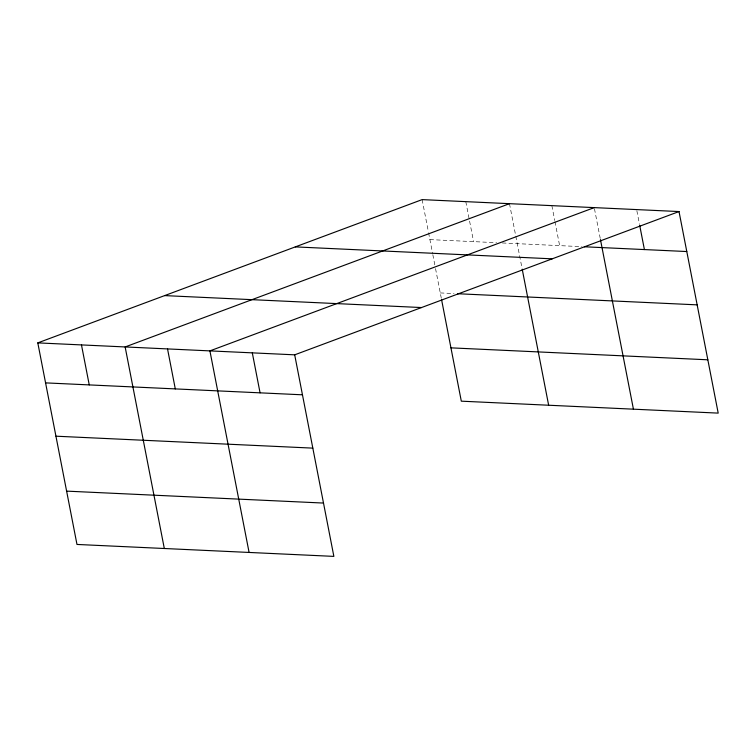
<?xml version="1.0" encoding="UTF-8"?>
<svg xmlns="http://www.w3.org/2000/svg" width="756" height="756" viewBox="0 0 756 756"><rect width="100%" height="100%" fill="white"/><g stroke="black" fill="none" stroke-linecap="round" stroke-linejoin="round"><path stroke-width="0.57" stroke-dasharray="3.78 2.83" d="M429.899 239.605L496.56 242.695M502.305 242.969L582.007 246.673M440.266 292.922L454.063 293.564M636.854 210.726L639.519 224.438M594.471 208.76L600.462 239.605M551.861 205.651L554.743 220.497M554.97 221.64L559.629 245.634M509.478 203.676L521.98 268.002M465.8 201.644L473.577 241.627M422.131 199.612L428.35 231.601M428.567 232.744L432.612 253.506M432.829 254.668L435.314 267.416M435.532 268.578L441.381 298.639"/><path stroke-width="1.13" d="M37.8 342.884L294.689 354.829L333.868 556.388L76.98 544.443L37.8 342.884L422.131 199.612L679.02 211.557L718.2 413.116L461.311 401.171L441.599 299.782M509.478 203.676L125.146 346.947L164.317 548.506M594.244 207.616L209.913 350.888L249.093 552.447M294.689 354.829L679.02 211.557M584.36 246.777L686.798 251.54M295.303 246.891L552.192 258.835M457.503 293.725L697.155 304.857M164.628 295.605L421.517 307.55M450.945 347.855L707.833 359.799M45.568 382.876L302.466 394.812M55.935 436.193L312.823 448.128M66.613 491.126L323.502 503.061M639.746 225.581L644.405 249.575M600.462 239.605L633.424 409.176M522.207 269.164L548.648 405.235M252.306 352.854L260.073 392.846M167.53 348.913L175.297 388.905M81.468 344.916L89.246 384.899"/></g></svg>
